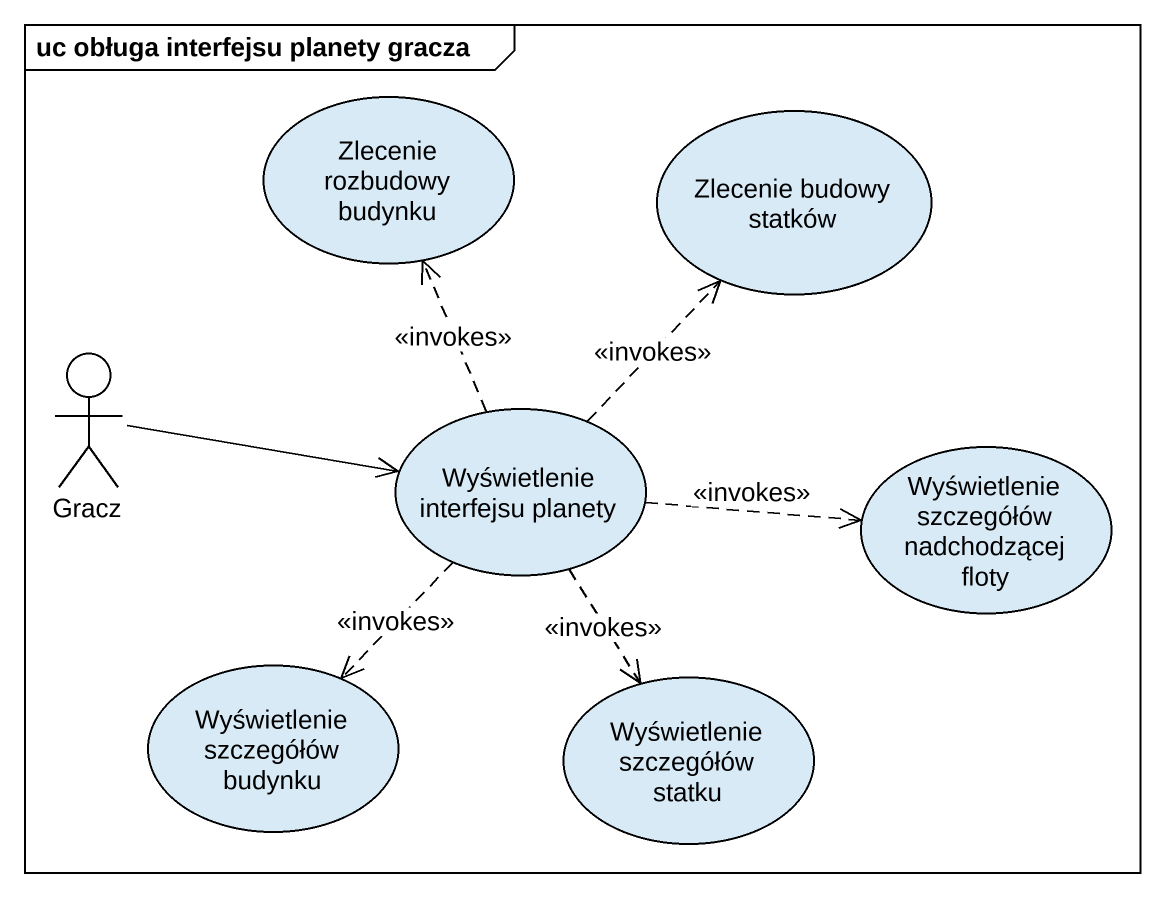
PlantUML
@startuml
mainframe uc obługa interfejsu planety gracza
usecase "Zlecenie rozbudowy budynku" as Zlecenie_rozbudowy_budynku
usecase "Zlecenie budowy statków" as Zlecenie_budowy_statków
actor Gracz
usecase "Wyświetlenie interfejsu planety" as Wyświetlenie_interfejsu
usecase "Wyświetlenie szczegółów nadchodzącej floty" as Wyświetlenie_szczegółów
usecase "Wyświetlenie szczegółów budynku" as Wyświetlenie_szczegółów_2
usecase "Wyświetlenie szczegółów statku" as Wyświetlenie_szczegółów_3
Gracz -right-> Wyświetlenie_interfejsu
Wyświetlenie_interfejsu .up.> Zlecenie_rozbudowy_budynku : <<invokes>>
Wyświetlenie_interfejsu .up.> Zlecenie_budowy_statków : <<invokes>>
Wyświetlenie_interfejsu .right.> Wyświetlenie_szczegółów : <<invokes>>
Wyświetlenie_interfejsu ..> Wyświetlenie_szczegółów_2 : <<invokes>>
Wyświetlenie_interfejsu ..> Wyświetlenie_szczegółów_3 : <<invokes>>
@enduml
